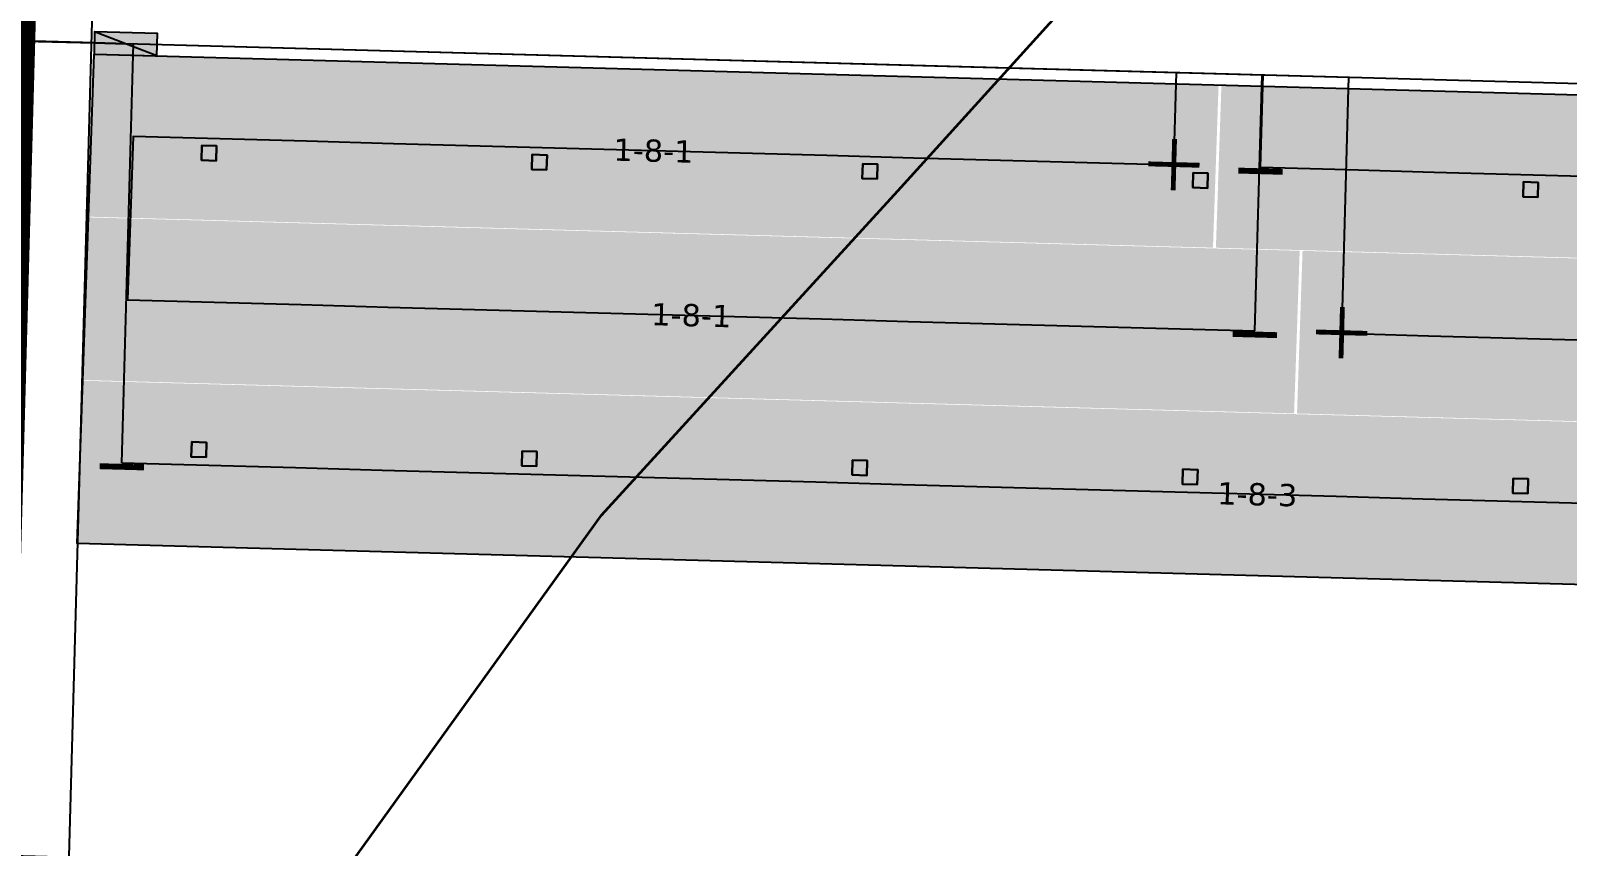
# Model space of a CAD drawing. Header units: metres. Extents: x 1477905 to 1478744, y 4202276 to 4202610.
# Drawn here: x 1478196.2 to 1478216.97, y 4202367.85 to 4202378.88 of the extents above; entities that cross this region are included whole.
import ezdxf

# ---------------------------------------------------------------- set-up
doc = ezdxf.new("R2010")
doc.units = ezdxf.units.M
doc.layers.add('Nouveau Terrain - CN - Courbes', color=22, linetype='Continuous', lineweight=0)
for name, color, linetype in [('PVcase AC Cables (Inverter - Transformer)', 181, 'Continuous'), ('PVcase Device Coloring', 7, 'Continuous'), ('PVcase Inverters', 7, 'Continuous'), ('PVcase Polarity Symbols', 7, 'Continuous'), ('PVcase Poles', 7, 'Continuous'), ('PVcase PV Area', 30, 'Continuous'), ('PVcase PV Modules (full frames)', 142, 'Continuous'), ('PVcase PV Modules (optimised)', 142, 'Continuous'), ('PVcase String Cables', 150, 'Continuous'), ('PVcase Stringing Numbers', 7, 'Continuous'), ('PVcase Strings', 92, 'Continuous'), ('PVcase Trenches', 7, 'Continuous')]:
    doc.layers.add(name, color=color, linetype=linetype)
doc.layers.add('PVcase AlignmentLine', color=130, linetype='Continuous', plot=False)
doc.styles.get("Standard").update_dxf_attribs({"font": 'verdana.ttf'})
doc.styles.add('UBS-Style de texte', font='verdana.ttf')

# ---------------------------------------------------------------- blocks, each defined once
blk = doc.blocks.new('3P18@15DEG F FX ID1 PVBlock')
at = {"layer": 'PVcase PV Modules (optimised)', "color": 0}
blk.add_polyline3d([(0, 0, 1.773945735132677), (21.06698842950539, -0.5810537936249766, 1.773945735132684), (20.88445742833417, -7.198992669318528, 7.019385073192552e-15), (-0.1825310011712116, -6.617938875693552, 0)], close=True, dxfattribs=at)
blk = doc.blocks.new('PVcase Inverter (1st tier)')
at = {"layer": 'PVcase Inverters', "color": 0}
blk.add_lwpolyline([(0, 0), (850, 0), (850, 300), (0, 300)], close=True, dxfattribs=at)
blk.add_lwpolyline([(850, 0), (0, 300)], dxfattribs=at)

msp = doc.modelspace()

# ---------------------------------------------------------------- hatches: boundary and pattern name
at = {"layer": 'PVcase Device Coloring', "true_color": 0x00ff40, "transparency": 33554672}
msp.add_hatch(color=100, dxfattribs=at).paths.add_polyline_path([(1478197.06262237, 4202378.86325776), (1478197.054351142, 4202378.563371804), (1478197.904028018, 4202378.539936656), (1478197.912299246, 4202378.839822613)], flags=0)
msp.add_hatch(color=100, dxfattribs=at).paths.add_polyline_path([(1478197.06262237, 4202378.86325776), (1478197.054351142, 4202378.563371804), (1478197.904028018, 4202378.539936656), (1478197.912299246, 4202378.839822613)], flags=0)
msp.add_hatch(color=100, dxfattribs=at).paths.add_polyline_path([(1478197.06262237, 4202378.86325776), (1478197.054351142, 4202378.563371804), (1478197.904028018, 4202378.539936656), (1478197.912299246, 4202378.839822613)], flags=0)
msp.add_hatch(color=100, dxfattribs=at).paths.add_polyline_path([(1478197.06262237, 4202378.86325776), (1478197.054351142, 4202378.563371804), (1478197.904028018, 4202378.539936656), (1478197.912299246, 4202378.839822613)], flags=0)
msp.add_hatch(color=100, dxfattribs=at).paths.add_polyline_path([(1478197.06262237, 4202378.86325776), (1478197.054351142, 4202378.563371804), (1478197.904028018, 4202378.539936656), (1478197.912299246, 4202378.839822613)], flags=0)
msp.add_hatch(color=100, dxfattribs=at).paths.add_polyline_path([(1478197.06262237, 4202378.86325776), (1478197.054351142, 4202378.563371804), (1478197.904028018, 4202378.539936656), (1478197.912299246, 4202378.839822613)], flags=0)
msp.add_hatch(color=100, dxfattribs=at).paths.add_polyline_path([(1478197.06262237, 4202378.86325776), (1478197.054351142, 4202378.563371804), (1478197.904028018, 4202378.539936656), (1478197.912299246, 4202378.839822613)], flags=0)
msp.add_hatch(color=100, dxfattribs=at).paths.add_polyline_path([(1478197.06262237, 4202378.86325776), (1478197.054351142, 4202378.563371804), (1478197.904028018, 4202378.539936656), (1478197.912299246, 4202378.839822613)], flags=0)
msp.add_hatch(color=100, dxfattribs=at).paths.add_polyline_path([(1478197.06262237, 4202378.86325776), (1478197.054351142, 4202378.563371804), (1478197.904028018, 4202378.539936656), (1478197.912299246, 4202378.839822613)], flags=0)
at = {"layer": 'PVcase Device Coloring', "true_color": 0x00ff40, "transparency": 33554582}
for points in [[(1478197.054351142, 4202378.563371804), (1478196.978877046, 4202376.364237659), (1478212.17829522, 4202375.945018764), (1478212.253769316, 4202378.144152909)], [(1478212.292151179, 4202378.143094289), (1478212.217806574, 4202375.943928991), (1478228.801418874, 4202375.486532298), (1478228.875763479, 4202377.685697596)], [(1478196.978545729, 4202376.354583864), (1478196.903071634, 4202374.155449719), (1478213.274673733, 4202373.703900531), (1478213.350147829, 4202375.903034676)], [(1478213.388529693, 4202375.901976056), (1478213.314185087, 4202373.702810759), (1478228.72674791, 4202373.27771307), (1478228.801092515, 4202375.476878367)], [(1478196.902149313, 4202374.145812226), (1478196.827804708, 4202371.946646928), (1478228.652076945, 4202371.068893841), (1478228.72642155, 4202373.268059139)]]:
    msp.add_hatch(color=100, dxfattribs=at).paths.add_polyline_path(points, flags=0)

# ---------------------------------------------------------------- linework, layer by layer
at = {"layer": 'Nouveau Terrain - CN - Courbes', "linetype": 'Continuous', "lineweight": 35}
msp.add_polyline3d([(1478191.782635741, 4202356.570647975, 79), (1478193.89331294, 4202358.324786164, 79), (1478195.737303268, 4202360.256982432, 79), (1478197.314606725, 4202362.367236781, 79), (1478200.251802954, 4202367.235182418, 79), (1478203.914042377, 4202372.327660529, 79), (1478207.918292536, 4202376.715558602, 79), (1478210.622893586, 4202379.700179767, 79), (1478211.424748836, 4202381.066530217, 79), (1478214.269165729, 4202384.139346729, 79), (1478230.73496988, 4202400.497210523, 79), (1478231.185462881, 4202401.067390285, 79), (1478231.189882716, 4202401.065276367, 79), (1478214.497266009, 4202439.76163587, 79), (1478213.574482175, 4202441.461250806, 79), (1478212.620447949, 4202441.535727794, 79), (1478210.986722192, 4202443.136237929, 79), (1478201.027599666, 4202459.38765746, 79), (1478198.790491017, 4202462.950725718, 79), (1478198.141995931, 4202464.664792827, 79), (1478198.128734443, 4202465.427372285, 79), (1478198.906600003, 4202468.265673866, 79)], dxfattribs=at)
at = {"layer": 'PVcase AC Cables (Inverter - Transformer)'}
msp.add_polyline3d([(1478196.109550149, 4202378.739487635, 78.58907937232003), (1478197.059496216, 4202378.713286939, 78.56125462929336), (1478197.059496216, 4202378.713286939, 81.99744341753734), (1478197.483325194, 4202378.701597208, 81.9867871869515)], dxfattribs=at)
at = {"layer": 'PVcase AlignmentLine'}
msp.add_lwpolyline([(1478198.755279368, 4202441.849708444), (1478195.717547114, 4202331.712109083)], dxfattribs=at)
at = {"layer": 'PVcase Poles'}
for points in [[(1478198.506065492, 4202377.126800827, 78.28861737731933), (1478198.511579644, 4202377.326724798, 78.28861737731933), (1478198.511579644, 4202377.326724798, 81.6394071625314), (1478198.506065492, 4202377.126800827, 81.58580040075138), (1478198.506065492, 4202377.126800827, 78.28861737731933), (1478198.705989462, 4202377.121286674, 78.28861737731933), (1478198.705989462, 4202377.121286674, 81.58077376015893), (1478198.506065492, 4202377.126800827, 81.58580040075138), (1478198.705989462, 4202377.121286674, 81.58077376015893), (1478198.711503615, 4202377.321210646, 81.63438052193895), (1478198.711503615, 4202377.321210646, 78.28861737731933), (1478198.705989462, 4202377.121286674, 78.28861737731933), (1478198.711503615, 4202377.321210646, 78.28861737731933), (1478198.511579644, 4202377.326724798, 78.28861737731933), (1478198.711503615, 4202377.321210646, 78.28861737731933), (1478198.711503615, 4202377.321210646, 81.63438052193895), (1478198.511579644, 4202377.326724798, 81.6394071625314)], [(1478202.971956341, 4202377.003625992, 78.1462556775341), (1478202.977470493, 4202377.203549963, 78.1462556775341), (1478202.977470493, 4202377.203549963, 81.5271223372916), (1478202.971956341, 4202377.003625992, 81.47351557551158), (1478202.971956341, 4202377.003625992, 78.1462556775341), (1478203.171880312, 4202376.998111839, 78.1462556775341), (1478203.171880312, 4202376.998111839, 81.46848893491914), (1478202.971956341, 4202377.003625992, 81.47351557551158), (1478203.171880312, 4202376.998111839, 81.46848893491914), (1478203.177394464, 4202377.198035811, 81.52209569669915), (1478203.177394464, 4202377.198035811, 78.1462556775341), (1478203.171880312, 4202376.998111839, 78.1462556775341), (1478203.177394464, 4202377.198035811, 78.1462556775341), (1478202.977470493, 4202377.203549963, 78.1462556775341), (1478203.177394464, 4202377.198035811, 78.1462556775341), (1478203.177394464, 4202377.198035811, 81.52209569669915), (1478202.977470493, 4202377.203549963, 81.5271223372916)], [(1478207.43784719, 4202376.880451157, 78.01701394411792), (1478207.443361343, 4202377.080375128, 78.01701394411792), (1478207.443361343, 4202377.080375128, 81.41483751204767), (1478207.43784719, 4202376.880451157, 81.36123075026765), (1478207.43784719, 4202376.880451157, 78.01701394411792), (1478207.637771161, 4202376.874937004, 78.01701394411792), (1478207.637771161, 4202376.874937004, 81.3562041096752), (1478207.43784719, 4202376.880451157, 81.36123075026765), (1478207.637771161, 4202376.874937004, 81.3562041096752), (1478207.643285313, 4202377.074860976, 81.40981087145522), (1478207.643285313, 4202377.074860976, 78.01701394411792), (1478207.637771161, 4202376.874937004, 78.01701394411792), (1478207.643285313, 4202377.074860976, 78.01701394411792), (1478207.443361343, 4202377.080375128, 78.01701394411792), (1478207.643285313, 4202377.074860976, 78.01701394411792), (1478207.643285313, 4202377.074860976, 81.40981087145522), (1478207.443361343, 4202377.080375128, 81.41483751204767)], [(1478211.90373804, 4202376.757276322, 77.89035013597342), (1478211.909252192, 4202376.957200293, 77.89035013597342), (1478211.909252192, 4202376.957200293, 81.30255268680787), (1478211.90373804, 4202376.757276322, 81.24894592502785), (1478211.90373804, 4202376.757276322, 77.89035013597342), (1478212.10366201, 4202376.751762169, 77.89035013597342), (1478212.10366201, 4202376.751762169, 81.2439192844354), (1478211.90373804, 4202376.757276322, 81.24894592502785), (1478212.10366201, 4202376.751762169, 81.2439192844354), (1478212.109176163, 4202376.951686141, 81.29752604621542), (1478212.109176163, 4202376.951686141, 77.89035013597342), (1478212.10366201, 4202376.751762169, 77.89035013597342), (1478212.109176163, 4202376.951686141, 77.89035013597342), (1478211.909252192, 4202376.957200293, 77.89035013597342), (1478212.109176163, 4202376.951686141, 77.89035013597342), (1478212.109176163, 4202376.951686141, 81.29752604621542), (1478211.909252192, 4202376.957200293, 81.30255268680787)], [(1478216.369628889, 4202376.634101487, 77.78302904790408), (1478216.375143041, 4202376.834025458, 77.78302904790408), (1478216.375143041, 4202376.834025458, 81.19026786156807), (1478216.369628889, 4202376.634101487, 81.13666109978806), (1478216.369628889, 4202376.634101487, 77.78302904790408), (1478216.56955286, 4202376.628587334, 77.78302904790408), (1478216.56955286, 4202376.628587334, 81.13163445919562), (1478216.369628889, 4202376.634101487, 81.13666109978806), (1478216.56955286, 4202376.628587334, 81.13163445919562), (1478216.575067012, 4202376.828511306, 81.18524122097563), (1478216.575067012, 4202376.828511306, 77.78302904790408), (1478216.56955286, 4202376.628587334, 77.78302904790408), (1478216.575067012, 4202376.828511306, 77.78302904790408), (1478216.375143041, 4202376.834025458, 77.78302904790408), (1478216.575067012, 4202376.828511306, 77.78302904790408), (1478216.575067012, 4202376.828511306, 81.18524122097563), (1478216.375143041, 4202376.834025458, 81.19026786156807)], [(1478198.368486197, 4202373.11807009, 78.19999629972645), (1478198.374000349, 4202373.317994062, 78.19999629972645), (1478198.374000349, 4202373.317994062, 80.56500223697604), (1478198.368486197, 4202373.11807009, 80.51139547519603), (1478198.368486197, 4202373.11807009, 78.19999629972645), (1478198.568410167, 4202373.112555938, 78.19999629972645), (1478198.568410167, 4202373.112555938, 80.50636883460358), (1478198.368486197, 4202373.11807009, 80.51139547519603), (1478198.568410167, 4202373.112555938, 80.50636883460358), (1478198.57392432, 4202373.31247991, 80.5599755963836), (1478198.57392432, 4202373.31247991, 78.19999629972645), (1478198.568410167, 4202373.112555938, 78.19999629972645), (1478198.57392432, 4202373.31247991, 78.19999629972645), (1478198.374000349, 4202373.317994062, 78.19999629972645), (1478198.57392432, 4202373.31247991, 78.19999629972645), (1478198.57392432, 4202373.31247991, 80.5599755963836), (1478198.374000349, 4202373.317994062, 80.56500223697604)], [(1478202.834377046, 4202372.994895256, 78.05226283917578), (1478202.839891198, 4202373.194819228, 78.05226283917578), (1478202.839891198, 4202373.194819228, 80.45271741199055), (1478202.834377046, 4202372.994895256, 80.39911065021053), (1478202.834377046, 4202372.994895256, 78.05226283917578), (1478203.034301016, 4202372.989381104, 78.05226283917578), (1478203.034301016, 4202372.989381104, 80.3940840096181), (1478202.834377046, 4202372.994895256, 80.39911065021053), (1478203.034301016, 4202372.989381104, 80.3940840096181), (1478203.039815169, 4202373.189305075, 80.44769077139811), (1478203.039815169, 4202373.189305075, 78.05226283917578), (1478203.034301016, 4202372.989381104, 78.05226283917578), (1478203.039815169, 4202373.189305075, 78.05226283917578), (1478202.839891198, 4202373.194819228, 78.05226283917578), (1478203.039815169, 4202373.189305075, 78.05226283917578), (1478203.039815169, 4202373.189305075, 80.44769077139811), (1478202.839891198, 4202373.194819228, 80.45271741199055)], [(1478207.300267895, 4202372.87172042, 77.95108475480706), (1478207.305782047, 4202373.071644392, 77.95108475480706), (1478207.305782047, 4202373.071644392, 80.34043258649645), (1478207.300267895, 4202372.87172042, 80.28682582471643), (1478207.300267895, 4202372.87172042, 77.95108475480706), (1478207.500191866, 4202372.866206268, 77.95108475480706), (1478207.500191866, 4202372.866206268, 80.281799184124), (1478207.300267895, 4202372.87172042, 80.28682582471643), (1478207.500191866, 4202372.866206268, 80.281799184124), (1478207.505706018, 4202373.06613024, 80.335405945904), (1478207.505706018, 4202373.06613024, 77.95108475480706), (1478207.500191866, 4202372.866206268, 77.95108475480706), (1478207.505706018, 4202373.06613024, 77.95108475480706), (1478207.305782047, 4202373.071644392, 77.95108475480706), (1478207.505706018, 4202373.06613024, 77.95108475480706), (1478207.505706018, 4202373.06613024, 80.335405945904), (1478207.305782047, 4202373.071644392, 80.34043258649645)], [(1478211.766158744, 4202372.748545586, 77.85248907435454), (1478211.771672897, 4202372.948469558, 77.85248907435454), (1478211.771672897, 4202372.948469558, 80.22814776150683), (1478211.766158744, 4202372.748545586, 80.17454099972682), (1478211.766158744, 4202372.748545586, 77.85248907435454), (1478211.966082715, 4202372.743031434, 77.85248907435454), (1478211.966082715, 4202372.743031434, 80.16951435913437), (1478211.766158744, 4202372.748545586, 80.17454099972682), (1478211.966082715, 4202372.743031434, 80.16951435913437), (1478211.971596867, 4202372.942955405, 80.22312112091439), (1478211.971596867, 4202372.942955405, 77.85248907435454), (1478211.966082715, 4202372.743031434, 77.85248907435454), (1478211.971596867, 4202372.942955405, 77.85248907435454), (1478211.771672897, 4202372.948469558, 77.85248907435454), (1478211.971596867, 4202372.942955405, 77.85248907435454), (1478211.971596867, 4202372.942955405, 80.22312112091439), (1478211.771672897, 4202372.948469558, 80.22814776150683)], [(1478216.232049594, 4202372.625370751, 77.74767451490942), (1478216.237563746, 4202372.825294723, 77.74767451490942), (1478216.237563746, 4202372.825294723, 80.11586293626291), (1478216.232049594, 4202372.625370751, 80.0622561744829), (1478216.232049594, 4202372.625370751, 77.74767451490942), (1478216.431973564, 4202372.619856599, 77.74767451490942), (1478216.431973564, 4202372.619856599, 80.05722953389045), (1478216.232049594, 4202372.625370751, 80.0622561744829), (1478216.431973564, 4202372.619856599, 80.05722953389045), (1478216.437487717, 4202372.81978057, 80.11083629567047), (1478216.437487717, 4202372.81978057, 77.74767451490942), (1478216.431973564, 4202372.619856599, 77.74767451490942), (1478216.437487717, 4202372.81978057, 77.74767451490942), (1478216.237563746, 4202372.825294723, 77.74767451490942), (1478216.437487717, 4202372.81978057, 77.74767451490942), (1478216.437487717, 4202372.81978057, 80.11083629567047), (1478216.237563746, 4202372.825294723, 80.11586293626291)]]:
    msp.add_polyline3d(points, dxfattribs=at)
at = {"layer": 'PVcase PV Area', "color": 92, "lineweight": 0, "ltscale": 0.3}
msp.add_lwpolyline([(1478335.361902576, 4202370.220446859), (1478328.161506558, 4202368.779414594), (1478311.35377171, 4202362.969590221), (1478289.389377849, 4202355.733501516), (1478213.36633983, 4202335.848431768), (1478195.717547114, 4202331.712109083), (1478198.755279367, 4202441.849708444, 0.09648238781061982), (1478204.987450577, 4202440.794595701), (1478240.661240257, 4202440.595789407, 0.1939480512091919), (1478252.261224224, 4202447.160963167, -0.1444995889692197), (1478259.391916649, 4202452.430445281, -0.0938173287170343), (1478261.961655337, 4202452.851254969), (1478337.583435849, 4202450.765512023)], format="xyb", close=True, dxfattribs=at)
at = {"layer": 'PVcase String Cables'}
for points in [[(1478197.483325194, 4202378.701597208, 81.9867871869515), (1478197.059496216, 4202378.713286939, 81.99744341753734), (1478197.059496216, 4202378.713286939, 78.56125462929336), (1478195.909626176, 4202378.745001786, 78.59493531861888), (1478195.834263516, 4202376.000318632, 78.5360084681712), (1478195.758900855, 4202373.255635477, 78.47755518487479), (1478195.683538195, 4202370.510952322, 78.4156899387031), (1478195.608175534, 4202367.766269168, 78.36324698704412), (1478195.532812874, 4202365.021586013, 78.30839169026835), (1478195.457450213, 4202362.276902858, 78.25294749817819), (1478195.382087553, 4202359.532219703, 78.19105647587051), (1478195.306724892, 4202356.787536548, 78.12696372385957), (1478196.445212301, 4202356.756135649, 78.0994150060959), (1478196.445212301, 4202356.756135649, 81.4968609533698), (1478211.072804463, 4202356.352688457, 81.19911161136923), (1478211.068668848, 4202356.202745472, 81.19909497419381), (1478211.038335786, 4202355.102974188, 80.90423906187473)], [(1478197.483325194, 4202378.701597208, 81.9867871869515), (1478197.059496216, 4202378.713286939, 81.99744341753734), (1478197.059496216, 4202378.713286939, 78.56125462929336), (1478195.909626176, 4202378.745001786, 78.59493531861888), (1478195.834263516, 4202376.000318632, 78.5360084681787), (1478195.758900855, 4202373.255635477, 78.47755518487479), (1478195.683538195, 4202370.510952322, 78.4156899387031), (1478195.608175534, 4202367.766269168, 78.36324698705178), (1478195.532812873, 4202365.021586013, 78.30839169028322), (1478195.457450213, 4202362.276902858, 78.25294749819197), (1478195.382087552, 4202359.532219703, 78.19105647587637), (1478195.306724892, 4202356.787536548, 78.12696372387053), (1478196.445212301, 4202356.756135649, 78.0994150060959), (1478196.445212301, 4202356.756135649, 81.4968609533698), (1478212.233073576, 4202356.320686789, 81.17549396047042), (1478212.228937962, 4202356.170743803, 81.17547732329915), (1478212.137672462, 4202352.861774365, 80.28832086062938)], [(1478197.483325194, 4202378.701597208, 81.9867871869515), (1478197.059496216, 4202378.713286939, 81.99744341753734), (1478197.059496216, 4202378.713286939, 78.56125462929336), (1478195.909626176, 4202378.745001786, 78.59493531861888), (1478195.834263516, 4202376.000318632, 78.5360084681712), (1478195.758900855, 4202373.255635477, 78.47755518487479), (1478195.683538195, 4202370.510952322, 78.4156899387031), (1478195.608175534, 4202367.766269168, 78.36324698704412), (1478195.532812874, 4202365.021586013, 78.30839169027578), (1478195.457450213, 4202362.276902858, 78.2529474981851), (1478195.382087552, 4202359.532219703, 78.19105647587637), (1478195.306724892, 4202356.787536548, 78.12696372386505), (1478196.445212301, 4202356.756135649, 78.0994150060959), (1478196.445212301, 4202356.756135649, 81.4968609533698), (1478213.405385008, 4202356.288352979, 81.1516311843115), (1478213.401249394, 4202356.138409994, 81.15161454714023), (1478213.309983893, 4202352.829440556, 80.26445808447521)], [(1478197.483325194, 4202378.701597208, 81.9867871869515), (1478197.059496216, 4202378.713286939, 81.99744341753734), (1478197.059496216, 4202378.713286939, 78.56125462929336), (1478195.909626176, 4202378.745001786, 78.59493531861888), (1478195.834263516, 4202376.000318632, 78.5360084681712), (1478195.758900855, 4202373.255635477, 78.47755518487479), (1478195.683538195, 4202370.510952322, 78.4156899387031), (1478195.608175534, 4202367.766269168, 78.36324698704412), (1478195.532812874, 4202365.021586013, 78.30839169027578), (1478195.457450213, 4202362.276902858, 78.2529474981851), (1478195.382087552, 4202359.532219703, 78.19105647587637), (1478195.306724892, 4202356.787536548, 78.12696372386505), (1478196.445212301, 4202356.756135649, 78.0994150060959), (1478196.445212301, 4202356.756135649, 81.4968609533698), (1478212.245115894, 4202356.320354647, 81.17524883521986), (1478212.24098028, 4202356.170411661, 81.17523219804384), (1478212.210647217, 4202355.070640378, 80.8803762859748)], [(1478197.483325194, 4202378.701597208, 81.9867871869515), (1478197.059496216, 4202378.713286939, 81.99744341753734), (1478197.059496216, 4202378.713286939, 78.56125462929336), (1478195.909626177, 4202378.745001786, 78.59493531861223), (1478195.834051255, 4202375.992588166, 78.53584938995685), (1478195.758476334, 4202373.240174547, 78.47723615721681), (1478195.682901413, 4202370.487760927, 78.41524507479757), (1478195.607326491, 4202367.735347306, 78.36266134424984), (1478196.745237986, 4202367.70396229, 78.32461757166249), (1478196.745237986, 4202367.70396229, 81.76836143717098), (1478207.257285216, 4202367.414026932, 81.56556963801025), (1478207.513633186, 4202367.406956536, 81.56061588465016), (1478228.575129136, 4202366.826054242, 81.0794029369881), (1478228.825030454, 4202366.819161652, 81.07258097480656), (1478243.451064836, 4202366.415757404, 80.73978608144907), (1478243.446929222, 4202366.265814419, 80.73976529399316), (1478243.416596159, 4202365.166043134, 80.44489415781302)], [(1478197.483325194, 4202378.701597208, 81.9867871869515), (1478197.059496216, 4202378.713286939, 81.99744341753734), (1478197.059496216, 4202378.713286939, 78.56125462929336), (1478195.909626177, 4202378.745001786, 78.59493531861223), (1478195.834051255, 4202375.992588166, 78.53584938994936), (1478195.758476334, 4202373.240174547, 78.47723615720929), (1478195.682901413, 4202370.487760928, 78.41524507481627), (1478195.607326492, 4202367.735347307, 78.36266134426069), (1478196.745237986, 4202367.703962291, 78.32461757168096), (1478196.745237986, 4202367.703962291, 81.76836143717156), (1478207.257285216, 4202367.414026933, 81.56556963801084), (1478207.513633186, 4202367.406956537, 81.56061588465087), (1478228.575129136, 4202366.826054242, 81.0794029369881), (1478228.825030454, 4202366.819161652, 81.07258097480656), (1478244.609855287, 4202366.38379652, 80.71341943041469), (1478244.605719673, 4202366.233853535, 80.71339864295878), (1478244.514454172, 4202362.924884095, 79.82619637467592)], [(1478197.483325194, 4202378.701597208, 81.9867871869515), (1478197.059496216, 4202378.713286939, 81.99744341753734), (1478197.059496216, 4202378.713286939, 78.56125462929336), (1478195.909626177, 4202378.745001786, 78.59493531861223), (1478195.834051255, 4202375.992588166, 78.53584938995685), (1478195.758476334, 4202373.240174547, 78.47723615722431), (1478195.682901412, 4202370.487760927, 78.41524507480517), (1478195.607326491, 4202367.735347306, 78.3626613442575), (1478196.745237986, 4202367.70396229, 78.32461757166249), (1478196.745237986, 4202367.70396229, 81.76836143717098), (1478207.257285216, 4202367.41402693, 81.56556963800908), (1478207.513633186, 4202367.406956533, 81.56061588465333), (1478228.575129135, 4202366.826054234, 81.07940293698768), (1478228.825030454, 4202366.819161644, 81.07258097480614), (1478249.886571676, 4202366.238258095, 80.59335515171934), (1478250.202017972, 4202366.229557694, 80.58725589527451), (1478271.232455482, 4202365.649512025, 79.34634085047993), (1478271.541108136, 4202365.640999, 79.31912742661096), (1478275.577939874, 4202365.529658151, 78.94897438467214), (1478275.57380426, 4202365.37971517, 78.94863812243199), (1478275.543471198, 4202364.279943886, 78.65260747693468)], [(1478197.483325194, 4202378.701597208, 81.9867871869515), (1478197.059496216, 4202378.713286939, 81.99744341753734), (1478197.059496216, 4202378.713286939, 78.56125462929336), (1478195.909626177, 4202378.745001786, 78.59493531861223), (1478195.834051255, 4202375.992588166, 78.53584938995685), (1478195.758476334, 4202373.240174547, 78.47723615721681), (1478195.682901413, 4202370.487760928, 78.41524507481627), (1478195.607326491, 4202367.735347307, 78.36266134426833), (1478196.745237986, 4202367.703962291, 78.32461757168096), (1478196.745237986, 4202367.703962291, 81.76836143717156), (1478207.257285216, 4202367.41402693, 81.56556963800908), (1478207.513633186, 4202367.406956534, 81.56061588465406), (1478228.575129135, 4202366.826054234, 81.07940293698768), (1478228.825030454, 4202366.819161644, 81.07258097480614), (1478249.886571676, 4202366.238258096, 80.59335515172005), (1478250.202017972, 4202366.229557694, 80.58725589527451), (1478271.232455482, 4202365.649512025, 79.34634085047993), (1478271.541108136, 4202365.640999, 79.31912742658963), (1478276.691567875, 4202365.498942903, 78.84686143601779), (1478276.687432261, 4202365.348999922, 78.8465251737772), (1478276.596166761, 4202362.040030484, 77.95583419721642)], [(1478197.483325194, 4202378.701597208, 81.9867871869515), (1478197.059496216, 4202378.713286939, 81.99744341753734), (1478197.059496216, 4202378.713286939, 78.56125462929336), (1478195.909626177, 4202378.745001786, 78.59493531861223), (1478195.834051255, 4202375.992588166, 78.53584938995685), (1478195.758476334, 4202373.240174546, 78.47723615719676), (1478195.682901413, 4202370.487760926, 78.41524507477885), (1478195.607326491, 4202367.735347305, 78.36266134423137), (1478196.745237986, 4202367.703962289, 78.32461757165166), (1478196.745237986, 4202367.703962289, 81.76836143717487), (1478207.257285216, 4202367.414026929, 81.5655696380085), (1478207.513633186, 4202367.406956532, 81.5606158846526), (1478228.575129135, 4202366.826054233, 81.07940293698697), (1478228.825030454, 4202366.819161643, 81.07258097480542), (1478249.886571676, 4202366.238258095, 80.59335515171934), (1478250.202017972, 4202366.229557694, 80.58725589527451), (1478271.232455482, 4202365.649512026, 79.34634085048232), (1478271.541108136, 4202365.640999001, 79.31912742659406), (1478277.859227243, 4202365.466737404, 78.73979413793919), (1478277.855091629, 4202365.316794422, 78.73945787569458), (1478277.763826129, 4202362.007824983, 77.8487668990299)], [(1478197.483325194, 4202378.701597208, 81.9867871869515), (1478197.059496216, 4202378.713286939, 81.99744341753734), (1478197.059496216, 4202378.713286939, 78.56125462929336), (1478195.909626177, 4202378.745001786, 78.59493531861223), (1478195.834051255, 4202375.992588166, 78.53584938994936), (1478195.758476334, 4202373.240174547, 78.47723615720929), (1478195.682901413, 4202370.487760928, 78.41524507481627), (1478195.607326492, 4202367.735347307, 78.36266134426069), (1478196.745237986, 4202367.703962291, 78.32461757168096), (1478196.745237986, 4202367.703962291, 81.76836143717156), (1478207.257285216, 4202367.41402693, 81.56556963800908), (1478207.513633186, 4202367.406956534, 81.56061588465406), (1478228.575129135, 4202366.826054234, 81.07940293698768), (1478228.825030454, 4202366.819161644, 81.07258097480614), (1478249.886571676, 4202366.238258095, 80.59335515171934), (1478250.202017972, 4202366.229557694, 80.58725589527451), (1478271.232455482, 4202365.649512025, 79.34634085047993), (1478271.541108136, 4202365.640999, 79.31912742661096), (1478276.745599243, 4202365.49745265, 78.8419070865879), (1478276.741463628, 4202365.34750967, 78.84157082435175), (1478276.711130566, 4202364.247738386, 78.5455401786631)], [(1478197.483325194, 4202378.701597208, 81.9867871869515), (1478197.059496216, 4202378.713286939, 81.99744341753734), (1478197.059496216, 4202378.713286939, 78.56125462929336), (1478195.909626177, 4202378.745001786, 78.59493531861223), (1478195.834051255, 4202375.992588166, 78.53584938995685), (1478195.758476334, 4202373.240174547, 78.47723615721681), (1478195.682901413, 4202370.487760927, 78.41524507479757), (1478195.607326491, 4202367.735347306, 78.36266134424984), (1478196.745237986, 4202367.70396229, 78.32461757166249), (1478196.745237986, 4202367.70396229, 81.76836143717098), (1478207.257285216, 4202367.414026932, 81.56556963801025), (1478207.513633186, 4202367.406956536, 81.56061588465016), (1478228.575129136, 4202366.826054241, 81.07940293698738), (1478228.825030454, 4202366.819161652, 81.07258097480656), (1478245.782106193, 4202366.351464379, 80.68674650559961), (1478245.777970579, 4202366.201521394, 80.6867257181437), (1478245.686705079, 4202362.892551955, 79.79952345011095)], [(1478197.483325194, 4202378.701597208, 81.9867871869515), (1478197.059496216, 4202378.713286939, 81.99744341753734), (1478197.059496216, 4202378.713286939, 78.56125462929336), (1478195.909626177, 4202378.745001786, 78.59493531861223), (1478195.834051255, 4202375.992588166, 78.53584938995685), (1478195.758476334, 4202373.240174547, 78.47723615721681), (1478195.682901413, 4202370.487760927, 78.41524507479757), (1478195.607326491, 4202367.735347306, 78.36266134424984), (1478196.745237986, 4202367.70396229, 78.32461757166249), (1478196.745237986, 4202367.70396229, 81.76836143717098), (1478207.257285216, 4202367.414026932, 81.56556963801025), (1478207.513633186, 4202367.406956536, 81.56061588465016), (1478228.575129136, 4202366.826054241, 81.07940293698738), (1478228.825030454, 4202366.819161652, 81.07258097480656), (1478244.623315742, 4202366.383425263, 80.71311315663928), (1478244.619180128, 4202366.233482278, 80.71309236918339), (1478244.588847066, 4202365.133710993, 80.41822123299795)], [(1478197.483325194, 4202378.701597208, 81.9867871869515), (1478197.059496216, 4202378.713286939, 81.99744341753734), (1478197.059496216, 4202378.713286939, 78.56125462929336), (1478195.909626177, 4202378.745001786, 78.59493531861223), (1478195.834051255, 4202375.992588166, 78.53584938994936), (1478195.758476334, 4202373.240174547, 78.47723615720929), (1478195.682901413, 4202370.487760928, 78.41524507481627), (1478195.607326492, 4202367.735347307, 78.36266134426069), (1478196.745237986, 4202367.703962291, 78.32461757168096), (1478196.745237986, 4202367.703962291, 81.76836143717156), (1478207.257285216, 4202367.414026931, 81.56556963800966), (1478207.513633186, 4202367.406956535, 81.56061588465477), (1478228.575129135, 4202366.826054235, 81.0794029369884), (1478228.825030454, 4202366.819161646, 81.07258097480756), (1478249.886571677, 4202366.238258098, 80.59335515171617), (1478250.202017972, 4202366.229557696, 80.58725589526554), (1478271.232455482, 4202365.649512027, 79.34634085047335), (1478271.541108136, 4202365.640999002, 79.31912742660296), (1478291.817108291, 4202365.081761656, 77.4599409106209), (1478291.812972677, 4202364.931818669, 77.45960464837054), (1478291.660774738, 4202359.413651075, 75.97425334049449)], [(1478197.483325194, 4202378.701597208, 81.9867871869515), (1478197.059496216, 4202378.713286939, 81.99744341753734), (1478197.059496216, 4202378.713286939, 78.56125462929336), (1478195.909626177, 4202378.745001786, 78.59493531861223), (1478195.834051255, 4202375.992588166, 78.53584938995685), (1478195.758476334, 4202373.240174547, 78.47723615722431), (1478195.682901412, 4202370.487760927, 78.41524507480517), (1478195.607326491, 4202367.735347306, 78.3626613442575), (1478196.745237986, 4202367.70396229, 78.32461757166249), (1478196.745237986, 4202367.70396229, 81.76836143717098), (1478207.257285216, 4202367.414026931, 81.56556963800966), (1478207.513633186, 4202367.406956534, 81.56061588465406), (1478228.575129135, 4202366.826054237, 81.07940293698984), (1478228.825030454, 4202366.819161647, 81.07258097480829), (1478249.886571677, 4202366.238258101, 80.59335515171831), (1478250.202017972, 4202366.229557699, 80.58725589527269), (1478261.213070295, 4202365.925859158, 79.93754138124612), (1478261.208934681, 4202365.775916175, 79.93740179365268), (1478261.056736742, 4202360.257748582, 78.45568018527977)], [(1478197.483325194, 4202378.701597208, 81.9867871869515), (1478197.059496216, 4202378.713286939, 81.99744341753734), (1478197.059496216, 4202378.713286939, 78.56125462929336), (1478195.909626177, 4202378.745001786, 78.59493531861223), (1478195.834051255, 4202375.992588166, 78.53584938995685), (1478195.758476334, 4202373.240174546, 78.47723615719676), (1478195.682901413, 4202370.487760926, 78.41524507477885), (1478195.607326491, 4202367.735347305, 78.36266134423137), (1478196.745237986, 4202367.703962289, 78.32461757165166), (1478196.745237986, 4202367.703962289, 81.76836143717487), (1478207.257285216, 4202367.41402693, 81.56556963800908), (1478207.513633186, 4202367.406956534, 81.56061588465406), (1478228.575129135, 4202366.826054236, 81.07940293698911), (1478228.825030454, 4202366.819161646, 81.07258097480756), (1478249.886571677, 4202366.2382581, 80.5933551517176), (1478250.202017972, 4202366.229557699, 80.58725589527269), (1478260.04255057, 4202365.95814355, 80.00660868124342), (1478260.038414956, 4202365.808200568, 80.00646909365236), (1478259.886217018, 4202360.290032975, 78.52474748548781)], [(1478197.483325194, 4202378.701597208, 81.9867871869515), (1478197.059496216, 4202378.713286939, 81.99744341753734), (1478197.059496216, 4202378.713286939, 78.56125462929336), (1478195.909626177, 4202378.745001786, 78.59493531861223), (1478195.834051255, 4202375.992588166, 78.53584938995685), (1478195.758476334, 4202373.240174547, 78.47723615721681), (1478195.682901413, 4202370.487760927, 78.41524507479757), (1478195.607326491, 4202367.735347306, 78.36266134424984), (1478196.745237986, 4202367.70396229, 78.32461757166249), (1478196.745237986, 4202367.70396229, 81.76836143717098), (1478207.257285216, 4202367.414026933, 81.56556963801084), (1478207.513633186, 4202367.406956536, 81.56061588465016), (1478228.575129136, 4202366.826054242, 81.0794029369881), (1478228.825030454, 4202366.819161652, 81.07258097480656), (1478229.357133047, 4202366.8044856, 81.06047372679524), (1478229.352997433, 4202366.65454262, 81.0604529393436), (1478229.200799495, 4202361.136375028, 79.58091953944822)], [(1478197.483325194, 4202378.701597208, 81.9867871869515), (1478197.059496216, 4202378.713286939, 81.99744341753734), (1478197.059496216, 4202378.713286939, 78.56125462929336), (1478195.909626177, 4202378.745001786, 78.59493531861223), (1478195.834051255, 4202375.992588166, 78.53584938995685), (1478195.758476334, 4202373.240174547, 78.47723615721681), (1478195.682901413, 4202370.487760927, 78.41524507479757), (1478195.607326491, 4202367.735347306, 78.36266134424984), (1478196.745237986, 4202367.703962291, 78.32461757168096), (1478196.745237986, 4202367.703962291, 81.76836143717156), (1478207.257285217, 4202367.41402694, 81.56556963801106), (1478207.513633186, 4202367.406956544, 81.5606158846513), (1478211.575852789, 4202367.294915469, 81.4678023127354), (1478211.571717175, 4202367.144972488, 81.46778135248762), (1478211.480451674, 4202363.836003051, 80.58057717770367)], [(1478197.483325194, 4202378.701597208, 81.9867871869515), (1478197.059496216, 4202378.713286939, 81.99744341753734), (1478197.059496216, 4202378.713286939, 78.56125462929336), (1478195.909626177, 4202378.745001786, 78.59493531861223), (1478195.834051255, 4202375.992588166, 78.53584938995685), (1478195.758476334, 4202373.240174547, 78.47723615722431), (1478195.682901412, 4202370.487760927, 78.41524507480517), (1478195.607326491, 4202367.735347306, 78.3626613442575), (1478196.745237986, 4202367.703962291, 78.32461757168096), (1478196.745237986, 4202367.703962291, 81.76836143717156), (1478207.257285217, 4202367.414026939, 81.56556963801047), (1478207.513633186, 4202367.406956543, 81.56061588465057), (1478212.761617445, 4202367.262210603, 81.44070996815938), (1478212.757481831, 4202367.112267622, 81.44068900791159), (1478212.727148769, 4202366.012496338, 81.14581723812942)], [(1478197.483325194, 4202378.701597208, 81.9867871869515), (1478197.059496216, 4202378.713286939, 81.99744341753734), (1478197.059496216, 4202378.713286939, 78.56125462929336), (1478195.909626177, 4202378.745001786, 78.59493531861223), (1478195.834051255, 4202375.992588166, 78.53584938995685), (1478195.758476334, 4202373.240174547, 78.47723615721681), (1478195.682901413, 4202370.487760927, 78.41524507479757), (1478195.607326491, 4202367.735347306, 78.36266134424984), (1478196.745237986, 4202367.703962291, 78.32461757168096), (1478196.745237986, 4202367.703962291, 81.76836143717156), (1478207.257285217, 4202367.414026938, 81.56556963800988), (1478207.513633186, 4202367.406956542, 81.56061588464986), (1478213.933865832, 4202367.229878532, 81.41392644324519), (1478213.929730218, 4202367.079935551, 81.41390548299738), (1478213.899397156, 4202365.980164267, 81.11903371320992)], [(1478197.483325194, 4202378.701597208, 81.9867871869515), (1478197.059496216, 4202378.713286939, 81.99744341753734), (1478197.059496216, 4202378.713286939, 78.56125462929336), (1478195.909626177, 4202378.745001786, 78.59493531861223), (1478195.834051255, 4202375.992588166, 78.53584938994936), (1478195.758476334, 4202373.240174547, 78.47723615720929), (1478195.682901413, 4202370.487760927, 78.41524507479757), (1478195.607326492, 4202367.735347306, 78.3626613442422), (1478196.745237986, 4202367.703962291, 78.32461757168096), (1478196.745237986, 4202367.703962291, 81.76836143717156), (1478207.257285217, 4202367.414026939, 81.56556963801047), (1478207.513633186, 4202367.406956543, 81.56061588465057), (1478212.748101176, 4202367.262583398, 81.44101878781592), (1478212.743965562, 4202367.112640417, 81.44099782756811), (1478212.652700061, 4202363.80367098, 80.55379365278948)], [(1478197.483325194, 4202378.701597208, 81.9867871869515), (1478197.059496216, 4202378.713286939, 81.99744341753734), (1478197.059496216, 4202378.713286939, 78.56125462929336), (1478195.909626177, 4202378.745001786, 78.59493531861223), (1478195.834051255, 4202375.992588166, 78.53584938995685), (1478195.758476334, 4202373.240174546, 78.47723615719676), (1478195.682901413, 4202370.487760926, 78.41524507477885), (1478195.607326491, 4202367.735347305, 78.36266134423137), (1478196.745237986, 4202367.703962299, 78.32461757183962), (1478196.745237986, 4202367.703962299, 81.76836143717237), (1478197.282634598, 4202367.689140236, 81.75799431997135), (1478197.278498983, 4202367.539197259, 81.75797937624736), (1478197.126301045, 4202362.021029666, 80.27855353001712)], [(1478197.483325194, 4202378.701597208, 81.9867871869515), (1478197.059496216, 4202378.713286939, 81.99744341753734), (1478197.059496216, 4202378.713286939, 78.56125462929336), (1478195.909626177, 4202378.745001786, 78.59493531861223), (1478195.834051255, 4202375.992588166, 78.53584938995685), (1478195.758476334, 4202373.240174547, 78.47723615721681), (1478195.682901413, 4202370.487760927, 78.41524507479757), (1478195.607326491, 4202367.735347306, 78.36266134424984), (1478196.745237986, 4202367.70396229, 78.32461757166249), (1478196.745237986, 4202367.70396229, 81.76836143717098), (1478207.257285217, 4202367.414026936, 81.56556963800811), (1478207.513633186, 4202367.406956539, 81.56061588465303), (1478227.973813932, 4202366.842639274, 81.09314178357063), (1478227.969678318, 4202366.692696285, 81.0931208233224), (1478227.817480379, 4202361.174528694, 79.61358424328625)], [(1478197.431608798, 4202373.030601166, 80.5045134998448), (1478197.583806737, 4202378.548768759, 81.98413144218772), (1478197.587942351, 4202378.698711736, 81.98415682280685), (1478197.483325194, 4202378.701597208, 81.9867871869515)], [(1478254.292606293, 4202375.884061491, 80.02632284857364), (1478254.322939355, 4202376.983832775, 80.32140299804361), (1478254.32707497, 4202377.133775779, 80.32148074446823), (1478239.718512072, 4202377.536698142, 80.96453996217728), (1478239.430975797, 4202377.544628751, 80.97197075473109), (1478218.36966199, 4202378.125526021, 81.46109660037023), (1478218.119834022, 4202378.132416587, 81.46792838264948), (1478197.483325194, 4202378.701597208, 81.9867871869515)], [(1478255.377072138, 4202373.643271824, 79.38315218422892), (1478255.468337638, 4202376.952241262, 80.27098332778418), (1478255.472473253, 4202377.102184268, 80.27106107421041), (1478239.718512072, 4202377.536698142, 80.96453996217728), (1478239.430975797, 4202377.544628751, 80.97197075473109), (1478218.36966199, 4202378.125526021, 81.46109660037023), (1478218.119834022, 4202378.132416588, 81.46792838265029), (1478197.483325194, 4202378.701597208, 81.9867871869515)], [(1478286.333964977, 4202375.00032089, 77.44597987143793), (1478286.364298039, 4202376.100092174, 77.74194789734756), (1478286.368433654, 4202376.250035193, 77.74226715381248), (1478282.329961594, 4202376.361421283, 78.10304724034788), (1478282.080074807, 4202376.368313472, 78.12537996039899), (1478261.09744326, 4202376.947040588, 80.0094907036714), (1478260.765134817, 4202376.956206068, 80.038081634109), (1478239.718512072, 4202377.536698142, 80.96453996217728), (1478239.430975797, 4202377.544628751, 80.97197075473109), (1478218.36966199, 4202378.125526021, 81.46109660037023), (1478218.119834022, 4202378.132416588, 81.46792838265029), (1478197.483325194, 4202378.701597208, 81.9867871869515)], [(1478287.388286015, 4202372.760362655, 76.75181328103089), (1478287.479551515, 4202376.069332094, 77.64231584845624), (1478287.483687131, 4202376.219275112, 77.64263510492115), (1478282.329961594, 4202376.361421282, 78.10304724036439), (1478282.080074807, 4202376.368313472, 78.12537996039899), (1478261.097443259, 4202376.947040588, 80.0094907036923), (1478260.765134817, 4202376.956206068, 80.038081634109), (1478239.718512072, 4202377.536698141, 80.96453996217566), (1478239.430975797, 4202377.544628751, 80.97197075473109), (1478218.36966199, 4202378.125526021, 81.46109660037023), (1478218.119834022, 4202378.132416587, 81.46792838264948), (1478197.483325194, 4202378.701597208, 81.9867871869515)], [(1478288.556192432, 4202372.728150341, 76.64747744028853), (1478288.647457932, 4202376.037119779, 77.53798000760713), (1478288.651593548, 4202376.187062799, 77.53829926405939), (1478282.329961594, 4202376.361421283, 78.10304724034788), (1478282.080074807, 4202376.368313472, 78.12537996039899), (1478261.09744326, 4202376.947040588, 80.0094907036714), (1478260.765134817, 4202376.956206068, 80.038081634109), (1478239.718512072, 4202377.536698142, 80.96453996217728), (1478239.430975797, 4202377.544628751, 80.97197075473109), (1478218.36966199, 4202378.125526021, 81.46109660037023), (1478218.119834022, 4202378.132416588, 81.46792838265029), (1478197.483325194, 4202378.701597208, 81.9867871869515)], [(1478287.501871394, 4202374.968108576, 77.34164403082079), (1478287.532204456, 4202376.067879859, 77.63761205645689), (1478287.536340072, 4202376.217822879, 77.63793131290488), (1478282.329961594, 4202376.361421282, 78.10304724034361), (1478282.080074807, 4202376.368313472, 78.12537996039899), (1478261.097443259, 4202376.947040588, 80.0094907036923), (1478260.765134817, 4202376.956206068, 80.038081634109), (1478239.718512072, 4202377.536698141, 80.96453996217566), (1478239.430975797, 4202377.544628751, 80.97197075473109), (1478218.36966199, 4202378.125526021, 81.46109660037023), (1478218.119834022, 4202378.132416587, 81.46792838264948), (1478197.483325194, 4202378.701597208, 81.9867871869515)], [(1478256.548492706, 4202373.610962586, 79.33158703031116), (1478256.639758206, 4202376.919932024, 80.21941817387666), (1478256.643893821, 4202377.06987503, 80.21949592030461), (1478239.718512072, 4202377.536698142, 80.96453996217728), (1478239.430975797, 4202377.544628751, 80.97197075473109), (1478218.36966199, 4202378.125526021, 81.46109660037023), (1478218.119834022, 4202378.132416588, 81.46792838265029), (1478197.483325194, 4202378.701597208, 81.9867871869515)], [(1478255.464026861, 4202375.851752251, 79.97475769444512), (1478255.494359923, 4202376.951523536, 80.26983784411561), (1478255.498495538, 4202377.101466541, 80.26991559054194), (1478239.718512072, 4202377.536698142, 80.96453996217728), (1478239.430975797, 4202377.544628751, 80.97197075473109), (1478218.36966199, 4202378.125526021, 81.46109660037023), (1478218.119834022, 4202378.132416588, 81.46792838265029), (1478197.483325194, 4202378.701597208, 81.9867871869515)], [(1478302.457484059, 4202370.133856648, 74.80561660010429), (1478302.609681997, 4202375.65202424, 76.29065370906383), (1478302.613817613, 4202375.801967266, 76.29097296554217), (1478282.329961594, 4202376.361421282, 78.10304724034361), (1478282.080074807, 4202376.368313472, 78.12537996039899), (1478261.097443259, 4202376.947040588, 80.0094907036923), (1478260.765134817, 4202376.956206068, 80.038081634109), (1478239.718512072, 4202377.536698142, 80.96453996217728), (1478239.430975797, 4202377.544628751, 80.97197075473109), (1478218.36966199, 4202378.125526021, 81.46109660037023), (1478218.119834022, 4202378.132416587, 81.46792838264948), (1478197.483325194, 4202378.701597208, 81.9867871869515)], [(1478271.880576877, 4202370.97720585, 77.54177407660482), (1478272.032774815, 4202376.495373443, 79.0268715784691), (1478272.036910431, 4202376.645316456, 79.02719410392598), (1478261.09744326, 4202376.947040589, 80.00949070367572), (1478260.765134817, 4202376.956206069, 80.03808163411061), (1478239.718512072, 4202377.536698142, 80.96453996217728), (1478239.430975797, 4202377.544628751, 80.97197075473109), (1478218.36966199, 4202378.125526021, 81.46109660037023), (1478218.119834022, 4202378.132416588, 81.46792838265029), (1478197.483325194, 4202378.701597208, 81.9867871869515)], [(1478270.712717954, 4202371.009416855, 77.64664059630923), (1478270.864915892, 4202376.527584447, 79.13173809812815), (1478270.869051507, 4202376.67752746, 79.1320606235846), (1478261.09744326, 4202376.947040589, 80.00949070367572), (1478260.765134817, 4202376.956206069, 80.03808163411061), (1478239.718512072, 4202377.536698142, 80.96453996217728), (1478239.430975797, 4202377.544628751, 80.97197075473109), (1478218.36966199, 4202378.125526021, 81.46109660037023), (1478218.119834022, 4202378.132416588, 81.46792838265029), (1478197.483325194, 4202378.701597208, 81.9867871869515)], [(1478240.061650026, 4202371.854811505, 79.46189367495832), (1478240.213847964, 4202377.372979098, 80.94247581240973), (1478240.217983579, 4202377.522922095, 80.94255355883178), (1478239.718512072, 4202377.536698141, 80.96453996217566), (1478239.430975797, 4202377.54462875, 80.97197075473035), (1478218.36966199, 4202378.125526021, 81.46109660037563), (1478218.119834021, 4202378.132416587, 81.46792838265533), (1478197.483325194, 4202378.701597208, 81.9867871869515)], [(1478211.649426738, 4202377.060213523, 81.33483228115918), (1478211.679759801, 4202378.159984807, 81.6297202666577), (1478211.683895415, 4202378.309927791, 81.62974564728245), (1478197.483325194, 4202378.701597208, 81.9867871869515)], [(1478212.745805252, 4202374.81909529, 80.71336931023987), (1478212.837070752, 4202378.128064729, 81.60062227428274), (1478212.841206366, 4202378.278007714, 81.6006476549083), (1478197.483325194, 4202378.701597208, 81.9867871869515)], [(1478238.6727617, 4202371.893118776, 79.50637773775054), (1478238.824959638, 4202377.411286367, 80.98592711286541), (1478238.829095253, 4202377.561229365, 80.98594876829631), (1478218.36966199, 4202378.125526021, 81.46109660037563), (1478218.119834021, 4202378.132416587, 81.46792838265533), (1478197.483325194, 4202378.701597208, 81.9867871869515)], [(1478229.444197638, 4202376.569411566, 80.90820621955743), (1478229.4745307, 4202377.669182849, 81.20308053945627), (1478229.478666314, 4202377.819125843, 81.20310219488965), (1478218.36966199, 4202378.125526021, 81.46109660037563), (1478218.119834021, 4202378.132416587, 81.46792838265533), (1478197.483325194, 4202378.701597208, 81.9867871869515)], [(1478213.917989178, 4202374.786764997, 80.68389737022001), (1478214.009254678, 4202378.095734436, 81.57115033426288), (1478214.013390293, 4202378.245677421, 81.57117571488847), (1478197.483325194, 4202378.701597208, 81.9867871869515)], [(1478212.821610664, 4202377.02788323, 81.30536034113932), (1478212.851943727, 4202378.127654514, 81.60024832664368), (1478212.856079341, 4202378.277597499, 81.60027370726924), (1478197.483325194, 4202378.701597208, 81.9867871869515)], [(1478228.12261746, 4202372.184104901, 79.75139323228088), (1478228.274815399, 4202377.702272492, 81.23094260764047), (1478228.278951013, 4202377.852215486, 81.23096426307315), (1478218.36966199, 4202378.125526021, 81.46109660037563), (1478218.119834021, 4202378.132416587, 81.46792838265533), (1478197.483325194, 4202378.701597208, 81.9867871869515)]]:
    msp.add_polyline3d(points, dxfattribs=at)
at = {"layer": 'PVcase Strings'}
for points in [[(1478211.649426738, 4202377.060213523), (1478210.477242812, 4202377.092543817), (1478209.305058886, 4202377.12487411), (1478208.13287496, 4202377.157204404), (1478206.960691033, 4202377.189534697), (1478205.788507107, 4202377.221864991), (1478204.616323181, 4202377.254195284), (1478203.444139255, 4202377.286525577), (1478202.271955329, 4202377.318855871), (1478201.099771402, 4202377.351186164), (1478199.927587476, 4202377.383516458), (1478198.75540355, 4202377.415846751), (1478197.583219624, 4202377.448177044), (1478197.507414211, 4202375.239389105), (1478198.679598137, 4202375.207058812), (1478199.851782063, 4202375.174728518), (1478201.023965989, 4202375.142398224), (1478202.196149916, 4202375.110067931), (1478203.368333842, 4202375.077737638), (1478204.540517768, 4202375.045407345), (1478205.712701694, 4202375.013077051), (1478206.884885621, 4202374.980746757), (1478208.057069547, 4202374.948416464), (1478209.229253473, 4202374.916086171), (1478210.401437399, 4202374.883755878), (1478211.573621325, 4202374.851425583), (1478212.745805252, 4202374.81909529)], [(1478217.510346369, 4202376.898562056), (1478216.338162443, 4202376.93089235), (1478215.165978517, 4202376.963222643), (1478213.993794591, 4202376.995552937), (1478212.821610664, 4202377.02788323)], [(1478213.917989178, 4202374.786764997), (1478215.090173104, 4202374.754434704), (1478216.26235703, 4202374.722104411), (1478217.434540957, 4202374.689774117)], [(1478217.358735544, 4202372.480986178), (1478216.186551618, 4202372.513316472), (1478215.014367691, 4202372.545646765), (1478213.842183765, 4202372.577977058), (1478212.669999839, 4202372.610307352), (1478211.497815913, 4202372.642637645), (1478210.325631987, 4202372.674967939), (1478209.15344806, 4202372.707298232), (1478207.981264134, 4202372.739628525), (1478206.809080208, 4202372.771958819), (1478205.636896282, 4202372.804289113), (1478204.464712356, 4202372.836619406), (1478203.292528429, 4202372.868949699), (1478202.120344503, 4202372.901279992), (1478200.948160577, 4202372.933610286), (1478199.775976651, 4202372.96594058), (1478198.603792724, 4202372.998270873), (1478197.431608798, 4202373.030601166)]]:
    msp.add_lwpolyline(points, dxfattribs=at)
at = {"layer": 'PVcase Trenches', "color": 1, "linetype": 'Continuous', "const_width": 0.5}
msp.add_lwpolyline([(1478194.958794975, 4202340.47270462), (1478194.958794975, 4202340.472704619), (1478197.769346567, 4202442.832063333), (1478191.437312, 4202448.304384103)], dxfattribs=at)

# ---------------------------------------------------------------- block references
at = {"layer": 'PVcase Inverters', "xscale": 0.001, "yscale": 0.001, "zscale": 0.001, "rotation": 358.4201115406422}
msp.add_blockref('PVcase Inverter (1st tier)', (1478197.054351142, 4202378.563371804), dxfattribs=at)
at = {"layer": 'PVcase PV Modules (full frames)', "extrusion": (0.02511571729650942, -0.0006927227811218702, 0.9996843106100197), "rotation": 271.5798884593579}
msp.add_blockref('3P18@15DEG F FX ID1 PVBlock', (4241536.065343357, -1361340.390707961, 34295.09357182991), dxfattribs=at)

# ---------------------------------------------------------------- texts
at = {"layer": 'PVcase Polarity Symbols', "color": 1, "char_height": 0.7000000000000001, "attachment_point": 5, "rotation": 358.42011154064215}
for insert in [(1478211.649426738, 4202377.060213523), (1478213.917989178, 4202374.786764997)]:
    msp.add_mtext('＋', dxfattribs=dict(at, insert=insert))
at = {"layer": 'PVcase Polarity Symbols', "color": 7, "char_height": 0.7000000000000001, "attachment_point": 5, "rotation": 358.42011154064215}
for insert in [(1478212.821610664, 4202377.02788323), (1478212.745805252, 4202374.81909529), (1478197.431608798, 4202373.030601166)]:
    msp.add_mtext('−', dxfattribs=dict(at, insert=insert))
at = {"layer": 'PVcase Stringing Numbers', "color": 18, "true_color": 0x000000, "char_height": 0.3, "attachment_point": 5, "rotation": 358.42011154064215, "style": 'UBS-Style de texte', "bg_fill": 1, "box_fill_scale": 1.5, "bg_fill_color": 7, "bg_fill_true_color": 16777215, "bg_fill_transparency": 0}
for s, insert in [('1-8-1', (1478204.616323181, 4202377.254195284)), ('1-8-1', (1478205.126609731, 4202375.029242197)), ('1-8-3', (1478212.777113129, 4202372.607353033))]:
    msp.add_mtext(s, dxfattribs=dict(at, insert=insert))

doc.saveas('drawing.dxf')
